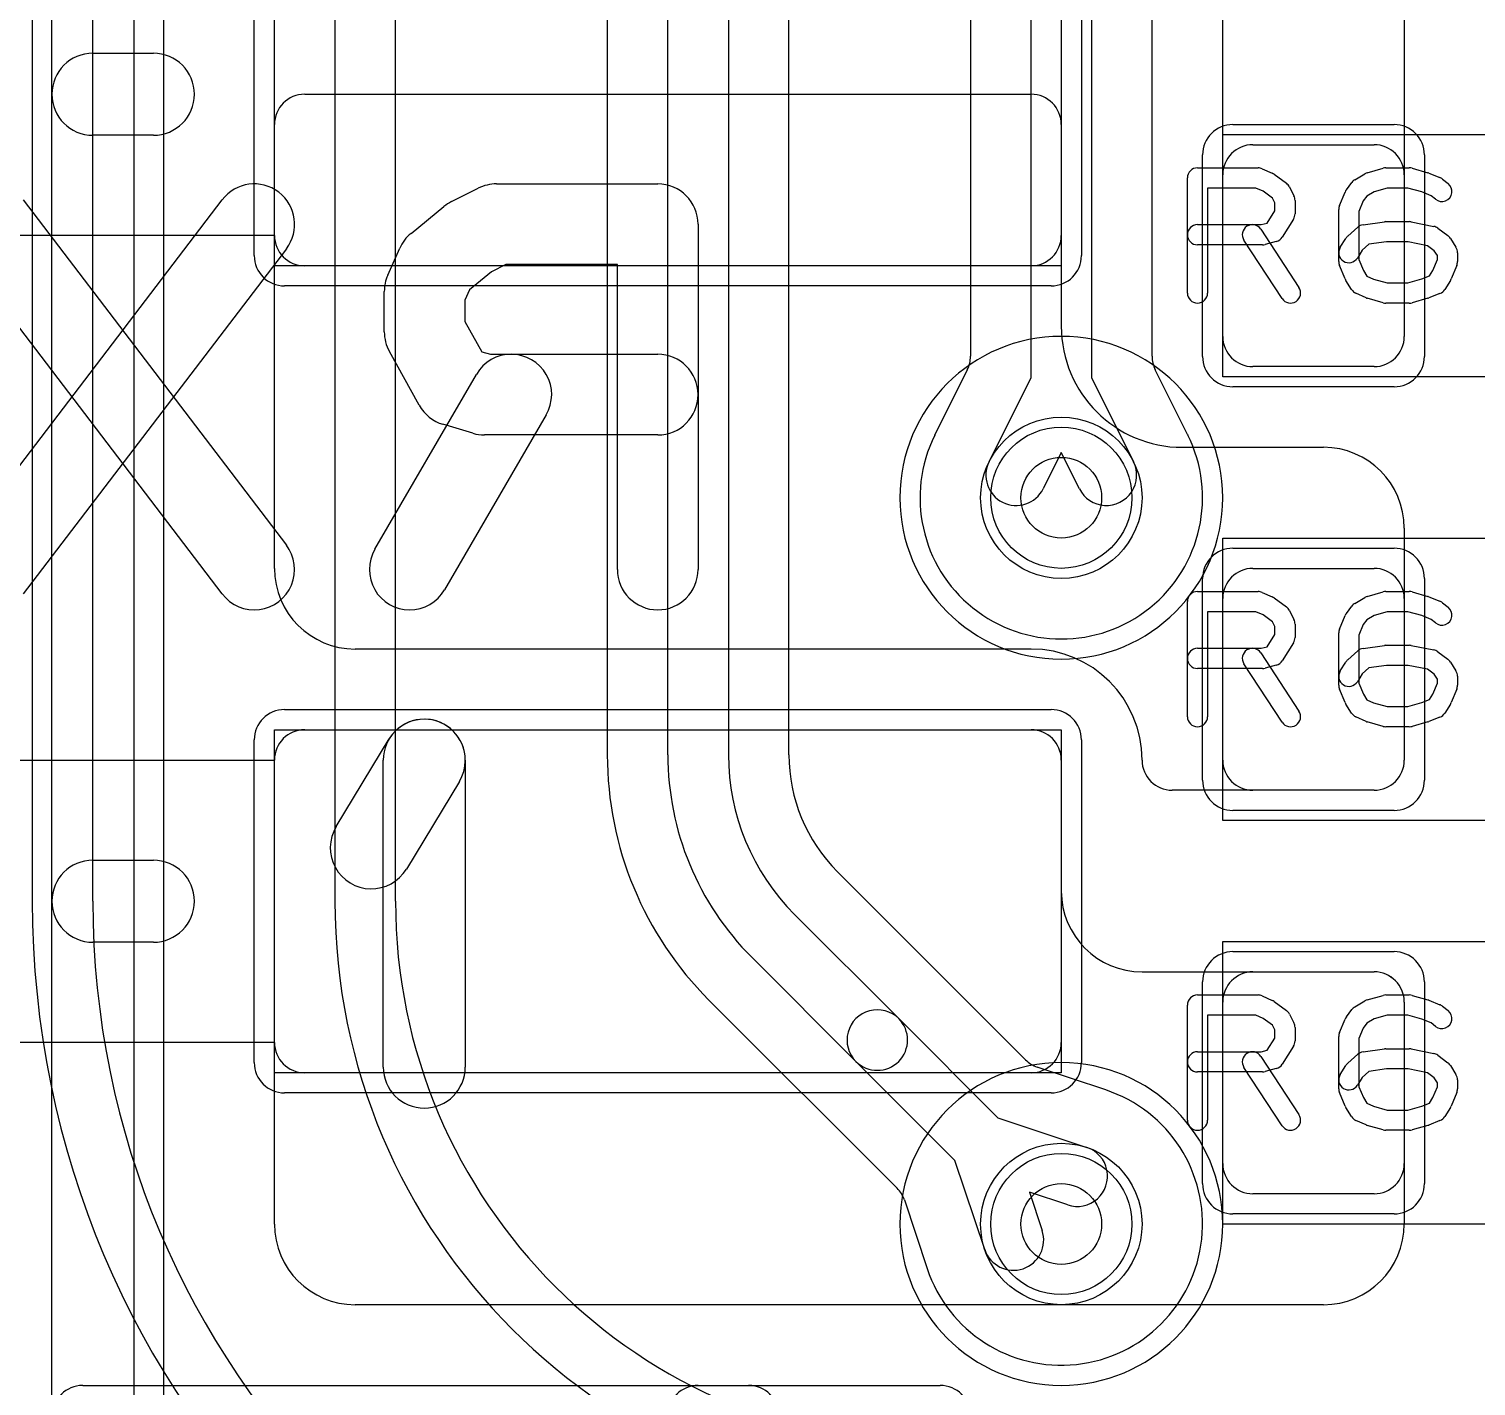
# Model space of a CAD drawing. Extents: x -3.9 to 29.3, y -3.9 to 20.
# Drawn here: x 1.442 to 5.028, y 4.298 to 7.662 of the extents above; entities that cross this region are included whole.
import ezdxf

# ---------------------------------------------------------------- set-up
doc = ezdxf.new("R2010")
doc.units = 0
for name, color, linetype in [('Hole', 1, 'CONTINUOUS'), ('L1', 3, 'CONTINUOUS'), ('L2', 3, 'CONTINUOUS'), ('L3', 3, 'CONTINUOUS'), ('L4', 3, 'CONTINUOUS'), ('MetalMask-A', 176, 'CONTINUOUS'), ('PartsArea-A', 111, 'CONTINUOUS'), ('PartsSilk-A', 221, 'CONTINUOUS'), ('PartsSilk-B', 221, 'CONTINUOUS'), ('Resist-A', 2, 'CONTINUOUS'), ('Resist-B', 2, 'CONTINUOUS'), ('Silk-A', 140, 'CONTINUOUS'), ('Silk-B', 140, 'CONTINUOUS')]:
    doc.layers.add(name, color=color, linetype=linetype)

msp = doc.modelspace()

# ---------------------------------------------------------------- linework, layer by layer
at = {"layer": 'Hole'}
for centre in [(4, 6.5), (4, 4.7)]:
    msp.add_circle(centre, 0.1, dxfattribs=at)
at = {"layer": 'L1'}
for p, q in [((4.4, 6.89997), (4.4, 9.92503)), ((4.85, 9.4), (4.85, 6.89997)), ((1.77496, 8.88878), (1.77496, 2.6)), ((2.05, 7.15), (2.05, 7.85)), ((4, 7.85), (4, 7.15)), ((2.12497, 7.5), (3.92503, 7.5)), ((2.05, 6.32504), (2.05, 7.42503)), ((4, 7.42503), (4, 6.92496)), ((4.475, 7.375), (4.775, 7.375)), ((4.4, 6.9), (4.4, 7.3)), ((4.85, 7.3), (4.85, 6.9)), ((3.925, 7.075), (2.125, 7.075)), ((4.77503, 6.825), (4.47497, 6.825)), ((4.775, 6.825), (4.475, 6.825)), ((4.3, 6.62496), (4.65, 6.62496)), ((4.85, 6.42496), (4.85, 5.84997)), ((4.475, 6.325), (4.775, 6.325)), ((4.4, 5.85), (4.4, 6.25)), ((4.85, 6.25), (4.85, 5.85)), ((3.925, 6.12504), (2.25, 6.12504)), ((2.12497, 5.925), (3.92503, 5.925)), ((2.125, 5.925), (3.925, 5.925)), ((2.05, 4.7), (2.05, 5.85003)), ((2.05, 5.15), (2.05, 5.85)), ((4, 5.85003), (4, 5.525)), ((4, 5.85), (4, 5.15)), ((4.20004, 5.84997), (4.20004, 5.85)), ((4.77503, 5.775), (4.27501, 5.775)), ((4.775, 5.775), (4.475, 5.775)), ((4.2, 5.325), (4.77503, 5.325)), ((4.475, 5.325), (4.775, 5.325)), ((4.4, 4.85), (4.4, 5.25)), ((4.85, 5.25003), (4.85, 4.7)), ((4.85, 5.25), (4.85, 4.85)), ((3.925, 5.075), (2.125, 5.075)), ((4.775, 4.775), (4.475, 4.775)), ((4.65, 4.5), (2.25, 4.5)), ((1.57497, 4.3), (3.22503, 4.3)), ((3.10004, 4.3), (3.69996, 4.3))]:
    msp.add_line(p, q, dxfattribs=at)
for centre in [(4, 6.5), (4, 4.7)]:
    msp.add_circle(centre, 0.2, dxfattribs=at)
for centre, radius, start, end in [((2.12497, 7.42503), 0.07497, 90, 180), ((3.92503, 7.42503), 0.07497, 0, 90), ((4.475, 7.3), 0.075, 90, 180), ((4.775, 7.3), 0.075, 0, 90), ((2.125, 7.15), 0.075, 180, -90), ((3.925, 7.15), 0.075, -90, 0), ((4.3, 6.92496), 0.3, 180, -90), ((4.475, 6.9), 0.075, 180, -90), ((4.47497, 6.89997), 0.07497, 180, -90), ((4.775, 6.9), 0.075, -90, 0), ((4.77503, 6.89997), 0.07497, -90, 0), ((4.65, 6.42496), 0.2, 0, 90), ((2.25, 6.32504), 0.2, 180, -90), ((4.475, 6.25), 0.075, 90, 180), ((4.775, 6.25), 0.075, 0, 90), ((3.925, 5.85), 0.27504, 0, 90), ((2.12497, 5.85003), 0.07497, 90, 180), ((2.125, 5.85), 0.075, 90, 180), ((3.925, 5.85), 0.075, 0, 90), ((3.92503, 5.85003), 0.07497, 0, 90), ((4.27501, 5.84997), 0.07497, 180, -90), ((4.475, 5.85), 0.075, 180, -90), ((4.775, 5.85), 0.075, -90, 0), ((4.77503, 5.84997), 0.07497, -90, 0), ((4.2, 5.525), 0.2, 180, -90), ((4.475, 5.25), 0.075, 90, 180), ((4.775, 5.25), 0.075, 0, 90), ((4.77503, 5.25003), 0.07497, 0, 90), ((2.125, 5.15), 0.075, 180, -90), ((3.925, 5.15), 0.075, -90, 0), ((4.475, 4.85), 0.075, 180, -90), ((4.775, 4.85), 0.075, -90, 0), ((2.25, 4.7), 0.2, 180, -90), ((4.65, 4.7), 0.2, -90, 0), ((1.57497, 4.22503), 0.07497, 90, 180), ((3.10004, 4.225), 0.075, 90, 180), ((3.22503, 4.22503), 0.07497, 0, 90), ((3.69996, 4.225), 0.075, 0, 90)]:
    msp.add_arc(centre, radius, start, end, dxfattribs=at)
at = {"layer": 'L2'}
for centre, start, end in [((4, 6.5), 90, -90), ((4, 6.5), -90, 90), ((4, 4.7), 90, -90), ((4, 4.7), -90, 90)]:
    msp.add_arc(centre, 0.40004, start, end, dxfattribs=at)
at = {"layer": 'L3'}
for centre, start, end in [((4, 6.5), 90, -90), ((4, 6.5), -90, 90), ((4, 4.7), 90, -90), ((4, 4.7), -90, 90)]:
    msp.add_arc(centre, 0.40004, start, end, dxfattribs=at)
at = {"layer": 'L4'}
for p, q in [((1.44996, 10.46729), (1.44996, 5.5)), ((1.6, 5.5), (1.6, 10.46729)), ((2.2, 10.46729), (2.2, 5.5)), ((2.35004, 5.5), (2.35004, 10.46729)), ((3.925, 6.79766), (3.925, 10.40234)), ((4.075, 10.40234), (4.075, 6.79766)), ((2.87496, 10.34931), (2.87496, 5.86303)), ((3.32504, 5.86303), (3.32504, 10.34931)), ((3.77496, 10.34931), (3.77496, 6.85069)), ((4.22504, 6.85069), (4.22504, 10.34931)), ((3.025, 5.86302), (3.025, 8.14152)), ((3.175, 8.14152), (3.175, 5.86302)), ((3.76707, 6.81721), (3.68678, 6.65626)), ((4.31305, 6.65664), (4.23293, 6.81721)), ((3.82104, 6.58929), (3.925, 6.79766)), ((4.075, 6.79766), (4.17896, 6.58929)), ((4, 6.612), (3.95526, 6.52233)), ((4.04474, 6.52233), (4, 6.612)), ((3.91117, 5.1071), (3.44512, 5.57314)), ((3.33902, 5.46704), (3.59703, 5.20902)), ((3.49097, 5.10296), (3.23295, 5.36098)), ((3.12687, 5.25488), (3.59292, 4.78882)), ((3.59703, 5.20902), (3.84254, 4.96351)), ((3.73649, 4.85744), (3.49097, 5.10296)), ((4.11, 5.03231), (3.94042, 5.089)), ((3.84254, 4.96351), (4.06341, 4.88968)), ((3.81032, 4.63659), (3.73649, 4.85744)), ((4.01585, 4.74742), (3.92081, 4.77919)), ((3.92081, 4.77919), (3.95258, 4.68415)), ((3.61101, 4.75958), (3.66775, 4.58983))]:
    msp.add_line(p, q, dxfattribs=at)
for centre in [(4, 6.5), (4, 4.7)]:
    msp.add_circle(centre, 0.2, dxfattribs=at)
for centre, radius, start, end in [((3.69999, 6.85069), 0.07497, -26.52404, 0), ((4.30001, 6.85068), 0.07497, 179.99236, -153.4828), ((4, 6.49998), 0.35005, 153.68676, 26.36448), ((3.61941, 6.68916), 0.07497, -26.97862, -26.02847), ((4.38081, 6.68872), 0.07497, -154.66546, -153.63661), ((3.88815, 6.55581), 0.075, 153.4862, -26.51596), ((4.11185, 6.55581), 0.075, -153.4862, 26.51596), ((3.735, 5.86303), 0.86004, 180, -134.99906), ((3.735, 5.86302), 0.71, 180, -135.00057), ((3.735, 5.86302), 0.56, 180, -135), ((3.735, 5.86303), 0.40996, 180, -134.99901), ((3.7, 5.5), 2.25004, 180, -90), ((3.7, 5.5), 2.1, 180, -90), ((3.7, 5.5), 1.5, 180, -90), ((3.7, 5.5), 1.34996, 180, -90), ((3.544, 5.15599), 0.075, 45, -134.99937), ((3.544, 5.15599), 0.075, -135, 45), ((3.96419, 5.1601), 0.07497, -135.01081, -108.4857), ((4, 4.7), 0.35004, -161.63079, 71.65512), ((4.13377, 5.10341), 0.07497, -108.4857, -108.34795), ((4.03963, 4.81855), 0.075, -108.48568, 71.51587), ((3.53991, 4.73581), 0.07497, 18.4857, 45), ((3.88145, 4.66037), 0.075, -161.51432, 18.48413), ((3.59665, 4.56606), 0.07497, 18.37211, 18.4857)]:
    msp.add_arc(centre, radius, start, end, dxfattribs=at)
at = {"layer": 'MetalMask-A'}
for p, q in [((2.05, 7.15), (2.05, 7.85)), ((4, 7.85), (4, 7.15)), ((4.475, 7.375), (4.775, 7.375)), ((4.4, 6.9), (4.4, 7.3)), ((4.85, 7.3), (4.85, 6.9)), ((3.925, 7.075), (2.125, 7.075)), ((4.775, 6.825), (4.475, 6.825)), ((4.475, 6.325), (4.775, 6.325)), ((4.4, 5.85), (4.4, 6.25)), ((4.85, 6.25), (4.85, 5.85)), ((2.125, 5.925), (3.925, 5.925)), ((2.05, 5.15), (2.05, 5.85)), ((4, 5.85), (4, 5.15)), ((4.775, 5.775), (4.475, 5.775)), ((4.475, 5.325), (4.775, 5.325)), ((4.4, 4.85), (4.4, 5.25)), ((4.85, 5.25), (4.85, 4.85)), ((3.925, 5.075), (2.125, 5.075)), ((4.775, 4.775), (4.475, 4.775))]:
    msp.add_line(p, q, dxfattribs=at)
for centre, start, end in [((4.475, 7.3), 90, 180), ((4.775, 7.3), 0, 90), ((2.125, 7.15), 180, -90), ((3.925, 7.15), -90, 0), ((4.475, 6.9), 180, -90), ((4.775, 6.9), -90, 0), ((4.475, 6.25), 90, 180), ((4.775, 6.25), 0, 90), ((2.125, 5.85), 90, 180), ((3.925, 5.85), 0, 90), ((4.475, 5.85), 180, -90), ((4.775, 5.85), -90, 0), ((4.475, 5.25), 90, 180), ((4.775, 5.25), 0, 90), ((2.125, 5.15), 180, -90), ((3.925, 5.15), -90, 0), ((4.475, 4.85), 180, -90), ((4.775, 4.85), -90, 0)]:
    msp.add_arc(centre, 0.075, start, end, dxfattribs=at)
at = {"layer": 'PartsArea-A'}
for p, q in [((4, 7.925), (4, 7.075)), ((4.4, 7.4), (5.7, 7.4)), ((4.4, 6.8), (4.4, 7.4)), ((2.05, 7.15), (1.3, 7.15)), ((2.05, 7.075), (2.05, 7.15)), ((4, 7.075), (2.05, 7.075)), ((5.7, 6.8), (4.4, 6.8)), ((4.4, 6.4), (5.7, 6.4)), ((4.4, 5.7), (4.4, 6.4)), ((2.05, 5.85), (2.05, 5.925)), ((2.05, 5.925), (4, 5.925)), ((4, 5.925), (4, 5.075)), ((1.3, 5.85), (2.05, 5.85)), ((5.7, 5.7), (4.4, 5.7)), ((4.4, 5.4), (5.7, 5.4)), ((4.4, 4.7), (4.4, 5.4)), ((2.05, 5.15), (1.3, 5.15)), ((2.05, 5.075), (2.05, 5.15)), ((4, 5.075), (2.05, 5.075)), ((5.7, 4.7), (4.4, 4.7))]:
    msp.add_line(p, q, dxfattribs=at)
at = {"layer": 'PartsSilk-A'}
for p, q in [((1.7016, 12.9), (1.7016, 4.1)), ((1.4984, 4.1), (1.4984, 12.7984)), ((1.6, 7.6016), (1.75, 7.6016)), ((1.75, 7.3984), (1.6, 7.3984)), ((4.3375, 7.31759), (4.4875, 7.31759)), ((4.75841, 7.30552), (4.7973, 7.31663)), ((4.80417, 7.31759), (4.8625, 7.31759)), ((4.86937, 7.31663), (4.90826, 7.30552)), ((4.3125, 7.00741), (4.3125, 7.29259)), ((4.49765, 7.31544), (4.52265, 7.30433)), ((4.5272, 7.3017), (4.55776, 7.27948)), ((4.70639, 7.26315), (4.72028, 7.28167)), ((4.72754, 7.28818), (4.75254, 7.30299)), ((4.91067, 7.30469), (4.93845, 7.29358)), ((4.94479, 7.28989), (4.95868, 7.27878)), ((4.4822, 7.26759), (4.3625, 7.26759)), ((4.3625, 7.26759), (4.3625, 7.00741)), ((4.49993, 7.25971), (4.4822, 7.26759)), ((4.52343, 7.24263), (4.49993, 7.25971)), ((4.56542, 7.27044), (4.57653, 7.24822)), ((4.68942, 7.22442), (4.70331, 7.25776)), ((4.7573, 7.24769), (4.74827, 7.23565)), ((4.77525, 7.25833), (4.7573, 7.24769)), ((4.80767, 7.26759), (4.77525, 7.25833)), ((4.859, 7.26759), (4.80767, 7.26759)), ((4.89329, 7.25779), (4.859, 7.26759)), ((4.91645, 7.24853), (4.89329, 7.25779)), ((4.92744, 7.23974), (4.91645, 7.24853)), ((4.51042, 7.18087), (4.52917, 7.21087)), ((4.52917, 7.23114), (4.52343, 7.24263)), ((4.52917, 7.21087), (4.52917, 7.23114)), ((4.57917, 7.23704), (4.57917, 7.2037)), ((4.6875, 7.08519), (4.6875, 7.21481)), ((4.74827, 7.23565), (4.7375, 7.20981)), ((4.7375, 7.20981), (4.7375, 7.09019)), ((4.3375, 7.17685), (4.49533, 7.17685)), ((4.49533, 7.17685), (4.51042, 7.18087)), ((4.57537, 7.19045), (4.54759, 7.14601)), ((4.74791, 7.17661), (4.80069, 7.18402)), ((4.80417, 7.18426), (4.8625, 7.18426)), ((4.8674, 7.18377), (4.92296, 7.17266)), ((4.54714, 6.99373), (4.45269, 7.13817)), ((4.49453, 7.16553), (4.58898, 7.02109)), ((4.6913, 7.12066), (4.70519, 7.14288)), ((4.70978, 7.14832), (4.73478, 7.17054)), ((4.93294, 7.16824), (4.95794, 7.14972)), ((4.96426, 7.14287), (4.97814, 7.12065)), ((4.49861, 7.12685), (4.3375, 7.12685)), ((4.53283, 7.1351), (4.50505, 7.12769)), ((4.74568, 7.11333), (4.7337, 7.09416)), ((4.76235, 7.12814), (4.74568, 7.11333)), ((4.80592, 7.13426), (4.76235, 7.12814)), ((4.86002, 7.13426), (4.80592, 7.13426)), ((4.90767, 7.12473), (4.86002, 7.13426)), ((4.92437, 7.11236), (4.90767, 7.12473)), ((4.93194, 7.10024), (4.92437, 7.11236)), ((4.98194, 7.10741), (4.98194, 7.08519)), ((4.70331, 7.04224), (4.68942, 7.07558)), ((4.7375, 7.09019), (4.74868, 7.06336)), ((4.92077, 7.06336), (4.93194, 7.09019)), ((4.93194, 7.09019), (4.93194, 7.10024)), ((4.98002, 7.07558), (4.96614, 7.04224)), ((4.71908, 7.01638), (4.70519, 7.0386)), ((4.74868, 7.06336), (4.75742, 7.04937)), ((4.75742, 7.04937), (4.77383, 7.04208)), ((4.77383, 7.04208), (4.80767, 7.03241)), ((4.80767, 7.03241), (4.859, 7.03241)), ((4.859, 7.03241), (4.89329, 7.04221)), ((4.89329, 7.04221), (4.9123, 7.04981)), ((4.9123, 7.04981), (4.92077, 7.06336)), ((4.96426, 7.0386), (4.95037, 7.01638)), ((4.75513, 6.99567), (4.73013, 7.00678)), ((4.7973, 6.98337), (4.75841, 6.99448)), ((4.90826, 6.99448), (4.86937, 6.98337)), ((4.93845, 7.00642), (4.91067, 6.99531)), ((4.8625, 6.98241), (4.80417, 6.98241)), ((4.3125, 5.95741), (4.3125, 6.24259)), ((4.3375, 6.26759), (4.4875, 6.26759)), ((4.49765, 6.26544), (4.52265, 6.25433)), ((4.5272, 6.2517), (4.55776, 6.22948)), ((4.72754, 6.23818), (4.75254, 6.25299)), ((4.75841, 6.25552), (4.7973, 6.26663)), ((4.80417, 6.26759), (4.8625, 6.26759)), ((4.86937, 6.26663), (4.90826, 6.25552)), ((4.91067, 6.25469), (4.93845, 6.24358)), ((4.4822, 6.21759), (4.3625, 6.21759)), ((4.3625, 6.21759), (4.3625, 5.95741)), ((4.49993, 6.20971), (4.4822, 6.21759)), ((4.52343, 6.19263), (4.49993, 6.20971)), ((4.56542, 6.22044), (4.57653, 6.19822)), ((4.68942, 6.17442), (4.70331, 6.20776)), ((4.70639, 6.21315), (4.72028, 6.23167)), ((4.77525, 6.20833), (4.7573, 6.19769)), ((4.80767, 6.21759), (4.77525, 6.20833)), ((4.859, 6.21759), (4.80767, 6.21759)), ((4.89329, 6.20779), (4.859, 6.21759)), ((4.91645, 6.19853), (4.89329, 6.20779)), ((4.94479, 6.23989), (4.95868, 6.22878)), ((4.52917, 6.18114), (4.52343, 6.19263)), ((4.52917, 6.16087), (4.52917, 6.18114)), ((4.57917, 6.18704), (4.57917, 6.1537)), ((4.74827, 6.18565), (4.7375, 6.15981)), ((4.7573, 6.19769), (4.74827, 6.18565)), ((4.92744, 6.18974), (4.91645, 6.19853)), ((4.51042, 6.13087), (4.52917, 6.16087)), ((4.57537, 6.14045), (4.54759, 6.09601)), ((4.6875, 6.03519), (4.6875, 6.16481)), ((4.7375, 6.15981), (4.7375, 6.04019)), ((4.74791, 6.12661), (4.80069, 6.13402)), ((4.80417, 6.13426), (4.8625, 6.13426)), ((4.8674, 6.13377), (4.92296, 6.12266)), ((4.3375, 6.12685), (4.49533, 6.12685)), ((4.49453, 6.11553), (4.58898, 5.97109)), ((4.49533, 6.12685), (4.51042, 6.13087)), ((4.70978, 6.09832), (4.73478, 6.12054)), ((4.93294, 6.11824), (4.95794, 6.09972)), ((4.49861, 6.07685), (4.3375, 6.07685)), ((4.54714, 5.94373), (4.45269, 6.08817)), ((4.53283, 6.0851), (4.50505, 6.07769)), ((4.6913, 6.07066), (4.70519, 6.09288)), ((4.74568, 6.06333), (4.7337, 6.04416)), ((4.76235, 6.07814), (4.74568, 6.06333)), ((4.80592, 6.08426), (4.76235, 6.07814)), ((4.86002, 6.08426), (4.80592, 6.08426)), ((4.90767, 6.07473), (4.86002, 6.08426)), ((4.92437, 6.06236), (4.90767, 6.07473)), ((4.93194, 6.05024), (4.92437, 6.06236)), ((4.96426, 6.09287), (4.97814, 6.07065)), ((4.70331, 5.99224), (4.68942, 6.02558)), ((4.7375, 6.04019), (4.74868, 6.01336)), ((4.92077, 6.01336), (4.93194, 6.04019)), ((4.93194, 6.04019), (4.93194, 6.05024)), ((4.98002, 6.02558), (4.96614, 5.99224)), ((4.98194, 6.05741), (4.98194, 6.03519)), ((4.74868, 6.01336), (4.75742, 5.99937)), ((4.75742, 5.99937), (4.77383, 5.99208)), ((4.77383, 5.99208), (4.80767, 5.98241)), ((4.859, 5.98241), (4.89329, 5.99221)), ((4.89329, 5.99221), (4.9123, 5.99981)), ((4.9123, 5.99981), (4.92077, 6.01336)), ((4.71908, 5.96638), (4.70519, 5.9886)), ((4.75513, 5.94567), (4.73013, 5.95678)), ((4.80767, 5.98241), (4.859, 5.98241)), ((4.93845, 5.95642), (4.91067, 5.94531)), ((4.96426, 5.9886), (4.95037, 5.96638)), ((4.7973, 5.93337), (4.75841, 5.94448)), ((4.8625, 5.93241), (4.80417, 5.93241)), ((4.90826, 5.94448), (4.86937, 5.93337)), ((2.20298, 5.68487), (2.33439, 5.90222)), ((2.31973, 5.08892), (2.31973, 5.84965)), ((2.52293, 5.84965), (2.52293, 5.08892)), ((2.50827, 5.79708), (2.37686, 5.57973)), ((1.6, 5.6016), (1.75, 5.6016)), ((1.75, 5.3984), (1.6, 5.3984)), ((4.3125, 4.95741), (4.3125, 5.24259)), ((4.3375, 5.26759), (4.4875, 5.26759)), ((4.49765, 5.26544), (4.52265, 5.25433)), ((4.5272, 5.2517), (4.55776, 5.22948)), ((4.72754, 5.23818), (4.75254, 5.25299)), ((4.75841, 5.25552), (4.7973, 5.26663)), ((4.80417, 5.26759), (4.8625, 5.26759)), ((4.86937, 5.26663), (4.90826, 5.25552)), ((4.91067, 5.25469), (4.93845, 5.24358)), ((4.94479, 5.23989), (4.95868, 5.22878)), ((4.4822, 5.21759), (4.3625, 5.21759)), ((4.3625, 5.21759), (4.3625, 4.95741)), ((4.49993, 5.20971), (4.4822, 5.21759)), ((4.52343, 5.19263), (4.49993, 5.20971)), ((4.56542, 5.22044), (4.57653, 5.19822)), ((4.68942, 5.17442), (4.70331, 5.20776)), ((4.70639, 5.21315), (4.72028, 5.23167)), ((4.77525, 5.20833), (4.7573, 5.19769)), ((4.80767, 5.21759), (4.77525, 5.20833)), ((4.859, 5.21759), (4.80767, 5.21759)), ((4.89329, 5.20779), (4.859, 5.21759)), ((4.91645, 5.19853), (4.89329, 5.20779)), ((4.52917, 5.18114), (4.52343, 5.19263)), ((4.52917, 5.16087), (4.52917, 5.18114)), ((4.57917, 5.18704), (4.57917, 5.1537)), ((4.6875, 5.03519), (4.6875, 5.16481)), ((4.74827, 5.18565), (4.7375, 5.15981)), ((4.7573, 5.19769), (4.74827, 5.18565)), ((4.92744, 5.18974), (4.91645, 5.19853)), ((4.49533, 5.12685), (4.51042, 5.13087)), ((4.51042, 5.13087), (4.52917, 5.16087)), ((4.57537, 5.14045), (4.54759, 5.09601)), ((4.7375, 5.15981), (4.7375, 5.04019)), ((4.74791, 5.12661), (4.80069, 5.13402)), ((4.80417, 5.13426), (4.8625, 5.13426)), ((4.8674, 5.13377), (4.92296, 5.12266)), ((4.3375, 5.12685), (4.49533, 5.12685)), ((4.49453, 5.11553), (4.58898, 4.97109)), ((4.6913, 5.07066), (4.70519, 5.09288)), ((4.70978, 5.09832), (4.73478, 5.12054)), ((4.93294, 5.11824), (4.95794, 5.09972)), ((4.96426, 5.09287), (4.97814, 5.07065)), ((4.49861, 5.07685), (4.3375, 5.07685)), ((4.54714, 4.94373), (4.45269, 5.08817)), ((4.53283, 5.0851), (4.50505, 5.07769)), ((4.74568, 5.06333), (4.7337, 5.04416)), ((4.76235, 5.07814), (4.74568, 5.06333)), ((4.80592, 5.08426), (4.76235, 5.07814)), ((4.86002, 5.08426), (4.80592, 5.08426)), ((4.90767, 5.07473), (4.86002, 5.08426)), ((4.92437, 5.06236), (4.90767, 5.07473)), ((4.93194, 5.05024), (4.92437, 5.06236)), ((4.98194, 5.05741), (4.98194, 5.03519)), ((4.70331, 4.99224), (4.68942, 5.02558)), ((4.7375, 5.04019), (4.74868, 5.01336)), ((4.92077, 5.01336), (4.93194, 5.04019)), ((4.93194, 5.04019), (4.93194, 5.05024)), ((4.98002, 5.02558), (4.96614, 4.99224)), ((4.71908, 4.96638), (4.70519, 4.9886)), ((4.74868, 5.01336), (4.75742, 4.99937)), ((4.75742, 4.99937), (4.77383, 4.99208)), ((4.77383, 4.99208), (4.80767, 4.98241)), ((4.859, 4.98241), (4.89329, 4.99221)), ((4.89329, 4.99221), (4.9123, 4.99981)), ((4.9123, 4.99981), (4.92077, 5.01336)), ((4.96426, 4.9886), (4.95037, 4.96638)), ((4.75513, 4.94567), (4.73013, 4.95678)), ((4.80767, 4.98241), (4.859, 4.98241)), ((4.93845, 4.95642), (4.91067, 4.94531)), ((4.7973, 4.93337), (4.75841, 4.94448)), ((4.8625, 4.93241), (4.80417, 4.93241)), ((4.90826, 4.94448), (4.86937, 4.93337))]:
    msp.add_line(p, q, dxfattribs=at)
for centre, radius, start, end in [((1.6, 7.5), 0.1016, 90, -90), ((1.75, 7.5), 0.1016, -90, 90), ((4.3375, 7.29259), 0.025, 90, 180), ((4.4875, 7.29259), 0.025, 66.04914, 90), ((4.80417, 7.29259), 0.025, 90, 105.94854), ((4.8625, 7.29259), 0.025, 74.05146, 90), ((4.5125, 7.28148), 0.025, 53.98274, 66.03964), ((4.74028, 7.26667), 0.025, 120.63752, 143.1301), ((4.76528, 7.28148), 0.025, 105.94854, 120.63752), ((4.90139, 7.28148), 0.025, 68.2071, 74.05146), ((4.92917, 7.27037), 0.025, 51.33303, 68.2071), ((4.54306, 7.25926), 0.025, 26.56505, 53.97932), ((4.55417, 7.23704), 0.025, 0, 26.56505), ((4.72639, 7.24815), 0.025, 143.1301, 157.39424), ((4.94306, 7.25926), 0.025, -128.66697, 51.34522), ((4.7125, 7.21481), 0.025, 157.39424, 180), ((4.3375, 7.15185), 0.025, 90, -90), ((4.47361, 7.15185), 0.025, 33.18146, -146.81914), ((4.55417, 7.2037), 0.025, -32.00538, 0), ((4.75139, 7.15185), 0.025, 98.00047, 131.62783), ((4.80417, 7.15926), 0.025, 90, 98.00047), ((4.8625, 7.15926), 0.025, 78.69456, 90), ((4.91806, 7.14815), 0.025, 53.47387, 78.69456), ((4.52639, 7.15926), 0.025, -75.07449, -32.01002), ((4.72639, 7.12963), 0.025, 131.62783, 147.99462), ((4.94306, 7.12963), 0.025, 31.98594, 53.47387), ((4.49861, 7.15185), 0.025, -90, -75.06473), ((4.7125, 7.10741), 0.025, 147.99462, -32.01002), ((4.95694, 7.10741), 0.025, 0, 31.98594), ((4.7125, 7.08519), 0.025, 180, -157.39424), ((4.95694, 7.08519), 0.025, -22.60576, 0), ((4.72639, 7.05185), 0.025, -157.39424, -147.99462), ((4.94306, 7.05185), 0.025, -32.00538, -22.60576), ((4.3375, 7.00741), 0.025, 180, 0), ((4.56806, 7.00741), 0.025, -146.81854, 33.18086), ((4.74028, 7.02963), 0.025, -147.99462, -113.95086), ((4.76528, 7.01852), 0.025, -113.95086, -105.94854), ((4.90139, 7.01852), 0.025, -74.05146, -68.2071), ((4.92917, 7.02963), 0.025, -68.2071, -32.00538), ((4.80417, 7.00741), 0.025, -105.94854, -90), ((4.8625, 7.00741), 0.025, -90, -74.05146), ((4.3375, 6.24259), 0.025, 90, 180), ((4.4875, 6.24259), 0.025, 66.04914, 90), ((4.5125, 6.23148), 0.025, 53.98274, 66.03964), ((4.76528, 6.23148), 0.025, 105.94854, 120.63752), ((4.80417, 6.24259), 0.025, 90, 105.94854), ((4.8625, 6.24259), 0.025, 74.05146, 90), ((4.90139, 6.23148), 0.025, 68.2071, 74.05146), ((4.92917, 6.22037), 0.025, 51.33303, 68.2071), ((4.54306, 6.20926), 0.025, 26.56505, 53.97932), ((4.72639, 6.19815), 0.025, 143.1301, 157.39424), ((4.74028, 6.21667), 0.025, 120.63752, 143.1301), ((4.94306, 6.20926), 0.025, -128.66697, 51.34522), ((4.55417, 6.18704), 0.025, 0, 26.56505), ((4.7125, 6.16481), 0.025, 157.39424, 180), ((4.55417, 6.1537), 0.025, -32.00538, 0), ((4.80417, 6.10926), 0.025, 90, 98.00047), ((4.8625, 6.10926), 0.025, 78.69456, 90), ((4.3375, 6.10185), 0.025, 90, -90), ((4.47361, 6.10185), 0.025, 33.18146, -146.81914), ((4.72639, 6.07963), 0.025, 131.62783, 147.99462), ((4.75139, 6.10185), 0.025, 98.00047, 131.62783), ((4.91806, 6.09815), 0.025, 53.47387, 78.69456), ((4.94306, 6.07963), 0.025, 31.98594, 53.47387), ((4.49861, 6.10185), 0.025, -90, -75.06473), ((4.52639, 6.10926), 0.025, -75.07449, -32.01002), ((4.7125, 6.05741), 0.025, 147.99462, -32.01002), ((4.95694, 6.05741), 0.025, 0, 31.98594), ((4.7125, 6.03519), 0.025, 180, -157.39424), ((4.95694, 6.03519), 0.025, -22.60576, 0), ((4.72639, 6.00185), 0.025, -157.39424, -147.99462), ((4.94306, 6.00185), 0.025, -32.00538, -22.60576), ((4.3375, 5.95741), 0.025, 180, 0), ((4.56806, 5.95741), 0.025, -146.81854, 33.18086), ((4.74028, 5.97963), 0.025, -147.99462, -113.95086), ((4.92917, 5.97963), 0.025, -68.2071, -32.00538), ((2.42133, 5.84965), 0.1016, 0, 180), ((2.42133, 5.84965), 0.1016, -31.16009, 148.8428), ((4.76528, 5.96852), 0.025, -113.95086, -105.94854), ((4.80417, 5.95741), 0.025, -105.94854, -90), ((4.8625, 5.95741), 0.025, -90, -74.05146), ((4.90139, 5.96852), 0.025, -74.05146, -68.2071), ((2.28992, 5.6323), 0.1016, 148.83991, -31.1572), ((1.6, 5.5), 0.1016, 90, -90), ((1.75, 5.5), 0.1016, -90, 90), ((4.3375, 5.24259), 0.025, 90, 180), ((4.4875, 5.24259), 0.025, 66.04914, 90), ((4.5125, 5.23148), 0.025, 53.98274, 66.03964), ((4.74028, 5.21667), 0.025, 120.63752, 143.1301), ((4.76528, 5.23148), 0.025, 105.94854, 120.63752), ((4.80417, 5.24259), 0.025, 90, 105.94854), ((4.8625, 5.24259), 0.025, 74.05146, 90), ((4.90139, 5.23148), 0.025, 68.2071, 74.05146), ((4.92917, 5.22037), 0.025, 51.33303, 68.2071), ((4.54306, 5.20926), 0.025, 26.56505, 53.97932), ((4.72639, 5.19815), 0.025, 143.1301, 157.39424), ((4.94306, 5.20926), 0.025, -128.66697, 51.34522), ((4.55417, 5.18704), 0.025, 0, 26.56505), ((4.7125, 5.16481), 0.025, 157.39424, 180), ((4.55417, 5.1537), 0.025, -32.00538, 0), ((4.80417, 5.10926), 0.025, 90, 98.00047), ((4.8625, 5.10926), 0.025, 78.69456, 90), ((4.3375, 5.10185), 0.025, 90, -90), ((4.47361, 5.10185), 0.025, 33.18146, -146.81914), ((4.52639, 5.10926), 0.025, -75.07449, -32.01002), ((4.72639, 5.07963), 0.025, 131.62783, 147.99462), ((4.75139, 5.10185), 0.025, 98.00047, 131.62783), ((4.91806, 5.09815), 0.025, 53.47387, 78.69456), ((4.94306, 5.07963), 0.025, 31.98594, 53.47387), ((2.42133, 5.08892), 0.1016, 180, 0), ((4.49861, 5.10185), 0.025, -90, -75.06473), ((4.7125, 5.05741), 0.025, 147.99462, -32.01002), ((4.95694, 5.05741), 0.025, 0, 31.98594), ((4.7125, 5.03519), 0.025, 180, -157.39424), ((4.95694, 5.03519), 0.025, -22.60576, 0), ((4.72639, 5.00185), 0.025, -157.39424, -147.99462), ((4.94306, 5.00185), 0.025, -32.00538, -22.60576), ((4.3375, 4.95741), 0.025, 180, 0), ((4.56806, 4.95741), 0.025, -146.81854, 33.18086), ((4.74028, 4.97963), 0.025, -147.99462, -113.95086), ((4.92917, 4.97963), 0.025, -68.2071, -32.00538), ((4.76528, 4.96852), 0.025, -113.95086, -105.94854), ((4.80417, 4.95741), 0.025, -105.94854, -90), ((4.8625, 4.95741), 0.025, -90, -74.05146), ((4.90139, 4.96852), 0.025, -74.05146, -68.2071)]:
    msp.add_arc(centre, radius, start, end, dxfattribs=at)
at = {"layer": 'PartsSilk-B'}
for p, q in [((2.4886, 7.23388), (2.55527, 7.26722)), ((2.6, 7.27778), (3, 7.27778)), ((1.26861, 6.38282), (1.92046, 7.23838)), ((1.42769, 7.23838), (2.07954, 6.38282)), ((2.38853, 7.15518), (2.47001, 7.22184)), ((3.1, 7.17778), (3.1, 6.32222)), ((1.92046, 6.26162), (1.26861, 7.11718)), ((2.07954, 7.11718), (1.42769, 6.26162)), ((2.33084, 7.05172), (2.36047, 7.11839)), ((2.62361, 7.07778), (2.58802, 7.05998)), ((2.9, 7.07778), (2.62361, 7.07778)), ((2.9, 6.32222), (2.9, 7.07778)), ((2.58802, 7.05998), (2.53357, 7.01544)), ((2.32222, 6.91111), (2.32222, 7.01111)), ((2.53357, 7.01544), (2.52222, 6.98989)), ((2.52222, 6.98989), (2.52222, 6.93702)), ((2.52222, 6.93702), (2.56397, 6.86188)), ((2.40889, 6.72921), (2.33481, 6.86254)), ((2.56397, 6.86188), (2.58505, 6.85556)), ((2.58505, 6.85556), (3, 6.85556)), ((2.29873, 6.37247), (2.55058, 6.80581)), ((2.54164, 6.65978), (2.46757, 6.682)), ((2.7235, 6.70531), (2.47165, 6.27197)), ((3, 6.65556), (2.57037, 6.65556))]:
    msp.add_line(p, q, dxfattribs=at)
for centre, start, end in [((2, 7.17778), -37.30308, 142.69627), ((2.6, 7.17778), 90, 116.57018), ((3, 7.17778), 0, 90), ((2.53333, 7.14444), 116.57018, 129.28618), ((2.45185, 7.07778), 129.28618, 156.03926), ((2.42222, 7.01111), 156.03926, 180), ((2.42222, 6.91111), 180, -150.94094), ((2.63704, 6.75556), -30.16488, 149.83556), ((3, 6.75556), -90, 90), ((2.4963, 6.77778), -150.94094, -106.69705), ((2.57037, 6.75556), -106.69705, -90), ((2, 6.32222), -142.69692, 37.30373), ((2.38519, 6.32222), 149.83512, -30.16444), ((3, 6.32222), 180, 0)]:
    msp.add_arc(centre, 0.1, start, end, dxfattribs=at)
at = {"layer": 'Resist-A'}
for p, q in [((2, 7.1), (2, 7.9)), ((4.05, 7.9), (4.05, 7.1)), ((4.425, 7.425), (4.825, 7.425)), ((4.35, 6.85), (4.35, 7.35)), ((4.9, 7.35), (4.9, 6.85)), ((3.975, 7.025), (2.075, 7.025)), ((4.825, 6.775), (4.425, 6.775)), ((4.425, 6.375), (4.825, 6.375)), ((4.35, 5.8), (4.35, 6.3)), ((4.9, 6.3), (4.9, 5.8)), ((2.075, 5.975), (3.975, 5.975)), ((2, 5.1), (2, 5.9)), ((4.05, 5.9), (4.05, 5.1)), ((4.825, 5.725), (4.425, 5.725)), ((4.425, 5.375), (4.825, 5.375)), ((4.35, 4.8), (4.35, 5.3)), ((4.9, 5.3), (4.9, 4.8)), ((3.975, 5.025), (2.075, 5.025)), ((4.825, 4.725), (4.425, 4.725))]:
    msp.add_line(p, q, dxfattribs=at)
for centre in [(4, 6.5), (4, 4.7)]:
    msp.add_circle(centre, 0.175, dxfattribs=at)
for centre, start, end in [((4.425, 7.35), 90, 180), ((4.825, 7.35), 0, 90), ((2.075, 7.1), 180, -90), ((3.975, 7.1), -90, 0), ((4.425, 6.85), 180, -90), ((4.825, 6.85), -90, 0), ((4.425, 6.3), 90, 180), ((4.825, 6.3), 0, 90), ((2.075, 5.9), 90, 180), ((3.975, 5.9), 0, 90), ((4.425, 5.8), 180, -90), ((4.825, 5.8), -90, 0), ((4.425, 5.3), 90, 180), ((4.825, 5.3), 0, 90), ((2.075, 5.1), 180, -90), ((3.975, 5.1), -90, 0), ((4.425, 4.8), 180, -90), ((4.825, 4.8), -90, 0)]:
    msp.add_arc(centre, 0.075, start, end, dxfattribs=at)
at = {"layer": 'Resist-B'}
for centre in [(4, 6.5), (4, 4.7)]:
    msp.add_circle(centre, 0.175, dxfattribs=at)
at = {"layer": 'Silk-A'}
for p, q in [((1.7016, 12.9), (1.7016, 4.1)), ((1.4984, 4.1), (1.4984, 12.7984)), ((1.6, 7.6016), (1.75, 7.6016)), ((1.75, 7.3984), (1.6, 7.3984)), ((1.6, 5.6016), (1.75, 5.6016)), ((1.75, 5.3984), (1.6, 5.3984))]:
    msp.add_line(p, q, dxfattribs=at)
for centre, start, end in [((1.6, 7.5), 90, -90), ((1.75, 7.5), -90, 90), ((1.6, 5.5), 90, -90), ((1.75, 5.5), -90, 90)]:
    msp.add_arc(centre, 0.1016, start, end, dxfattribs=at)
at = {"layer": 'Silk-B'}
for p, q in [((2.4886, 7.23388), (2.55527, 7.26722)), ((2.6, 7.27778), (3, 7.27778)), ((1.26861, 6.38282), (1.92046, 7.23838)), ((1.42769, 7.23838), (2.07954, 6.38282)), ((2.38853, 7.15518), (2.47001, 7.22184)), ((3.1, 7.17778), (3.1, 6.32222)), ((1.92046, 6.26162), (1.26861, 7.11718)), ((2.07954, 7.11718), (1.42769, 6.26162)), ((2.33084, 7.05172), (2.36047, 7.11839)), ((2.62361, 7.07778), (2.58802, 7.05998)), ((2.9, 7.07778), (2.62361, 7.07778)), ((2.9, 6.32222), (2.9, 7.07778)), ((2.58802, 7.05998), (2.53357, 7.01544)), ((2.32222, 6.91111), (2.32222, 7.01111)), ((2.53357, 7.01544), (2.52222, 6.98989)), ((2.52222, 6.98989), (2.52222, 6.93702)), ((2.52222, 6.93702), (2.56397, 6.86188)), ((2.40889, 6.72921), (2.33481, 6.86254)), ((2.56397, 6.86188), (2.58505, 6.85556)), ((2.58505, 6.85556), (3, 6.85556)), ((2.29873, 6.37247), (2.55058, 6.80581)), ((2.54164, 6.65978), (2.46757, 6.682)), ((2.7235, 6.70531), (2.47165, 6.27197)), ((3, 6.65556), (2.57037, 6.65556))]:
    msp.add_line(p, q, dxfattribs=at)
for centre, start, end in [((2, 7.17778), -37.30308, 142.69627), ((2.6, 7.17778), 90, 116.57018), ((3, 7.17778), 0, 90), ((2.53333, 7.14444), 116.57018, 129.28618), ((2.45185, 7.07778), 129.28618, 156.03926), ((2.42222, 7.01111), 156.03926, 180), ((2.42222, 6.91111), 180, -150.94094), ((2.63704, 6.75556), -30.16488, 149.83556), ((3, 6.75556), -90, 90), ((2.4963, 6.77778), -150.94094, -106.69705), ((2.57037, 6.75556), -106.69705, -90), ((2, 6.32222), -142.69692, 37.30373), ((2.38519, 6.32222), 149.83512, -30.16444), ((3, 6.32222), 180, 0)]:
    msp.add_arc(centre, 0.1, start, end, dxfattribs=at)

doc.saveas('drawing.dxf')
